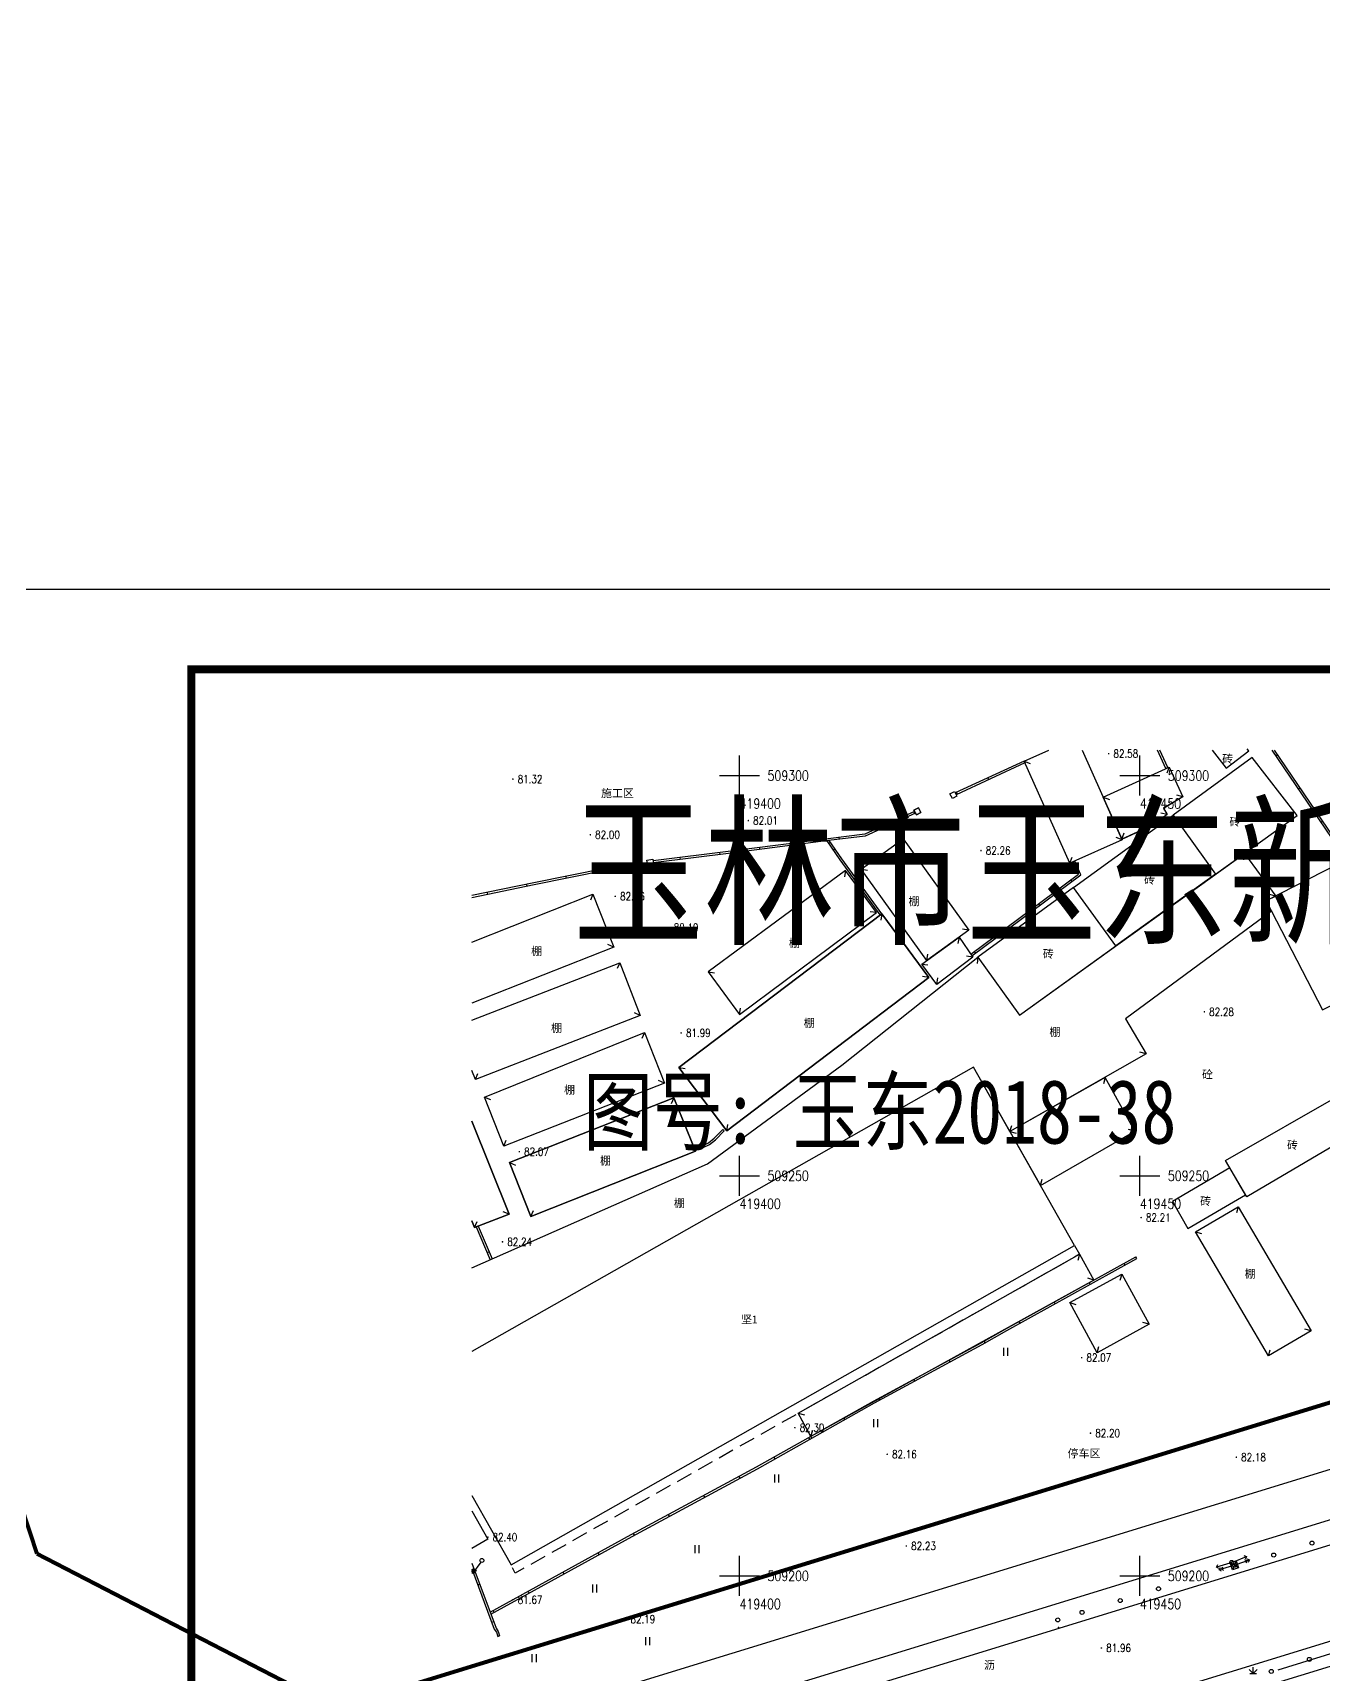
# Model space of a CAD drawing. Header units: millimetres. Extents: x 415847 to 420533, y 507593 to 509769.
# Drawn here: x 419311.7 to 419472.9, y 509187.7 to 509392.8 of the extents above; entities that cross this region are included whole.
import ezdxf
from ezdxf.enums import TextEntityAlignment as Align

# ---------------------------------------------------------------- set-up
doc = ezdxf.new("R2010")
doc.units = ezdxf.units.MM
doc.linetypes.add('DASHDOT', pattern=[25.4, 12.7, -6.35, 0, -6.35])
doc.linetypes.add('X5', pattern=[3, 2, -1])
for name, color, linetype in [('GCD', 1, 'Continuous'), ('GXYZ', 2, 'Continuous'), ('JMD', 6, 'Continuous'), ('PUB_TITLE', 4, 'Continuous'), ('RD-中线', 1, 'DASHDOT'), ('RD-侧石线', 5, 'Continuous'), ('RD-红线', 7, 'Continuous'), ('RD-绿线', 3, 'Continuous'), ('TK', 7, 'Continuous'), ('Vegetation', 3, 'Continuous'), ('ZBTZ', 3, 'Continuous'), ('ZJ', 7, 'Continuous')]:
    doc.layers.add(name, color=color, linetype=linetype)
doc.styles.add('ht11k', font='simhei.ttf', dxfattribs={"height": 1})
doc.styles.add('HZ', font='rs.shx', dxfattribs={"width": 0.8, "bigfont": 'hztxt.shx'})

# ---------------------------------------------------------------- blocks, each defined once
blk = doc.blocks.new('gc170')
at = {"linetype": 'Continuous'}
blk.add_circle((0, 0), 0.5, dxfattribs=at)
blk = doc.blocks.new('gc013a')
at = {"linetype": 'Continuous'}
blk.add_line((0.5, 0), (4, 0), dxfattribs=at)
at = {"linetype": 'Continuous', "flags": 128}
for points in [[(2.88, 0.5), (3.38, 0), (2.88, -0.5)], [(3.5, 0.5), (4, 0), (3.5, -0.5)]]:
    blk.add_lwpolyline(points, dxfattribs=at)
blk = doc.blocks.new('gc013b')
at = {"linetype": 'Continuous'}
blk.add_line((0.5, 0), (4, 0), dxfattribs=at)
at = {"linetype": 'Continuous', "flags": 128}
blk.add_lwpolyline([(3.5, 0.5), (4, 0), (3.5, -0.5)], dxfattribs=at)
blk = doc.blocks.new('gc124')
for p, q in [((-1, 1), (0, 0)), ((-0.8, 0), (0.8, 0)), ((0, 0), (0, 1.6)), ((0, 0), (1, 1))]:
    blk.add_line(p, q)
blk = doc.blocks.new('gc121')
for p, q in [((-0.5, -1), (-0.5, 1)), ((0.5, -1), (0.5, 1))]:
    blk.add_line(p, q)
blk = doc.blocks.new('acfgw')
at = {"color": 4}
for p, q in [((0, -5), (0, 5)), ((-5, 0), (5, 0))]:
    blk.add_line(p, q, dxfattribs=at)
blk = doc.blocks.new('GC200')
at = {"linetype": 'Continuous', "const_width": 0.2, "flags": 128}
blk.add_lwpolyline([(-0.1, 0, 1), (0.1, 0, 1)], format="xyb", close=True, dxfattribs=at)

msp = doc.modelspace()

# ---------------------------------------------------------------- linework, layer by layer
at = {"elevation": 84.78}
msp.add_lwpolyline([(419422.081, 509295.094), (419422.657, 509295.385), (419422.353, 509295.988), (419421.776, 509295.697), (419422.081, 509295.094)], dxfattribs=at)
msp.add_point((419439.848, 509193.549, 82.946))
at = {"layer": 'GXYZ', "color": 252, "linetype": 'Continuous'}
for p, q in [((419462.311, 509201.012), (419461.287, 509201.686)), ((419462.039, 509201.913), (419461.559, 509200.785))]:
    msp.add_line(p, q, dxfattribs=at)
at = {"layer": 'GXYZ', "color": 252, "linetype": 'Continuous', "flags": 128}
msp.add_lwpolyline([(419462.039, 509201.913), (419462.311, 509201.012), (419461.559, 509200.785), (419461.287, 509201.686)], close=True, dxfattribs=at)
at = {"layer": 'JMD', "color": 252, "linetype": 'Continuous'}
for p, q in [((419463.56, 509303.14), (419463.413, 509303.342)), ((419466.969, 509302.457), (419467.176, 509302.598)), ((419435.544, 509301.812), (419435.649, 509301.585)), ((419435.544, 509301.812), (419436.291, 509301.526)), ((419453.472, 509300.996), (419453.244, 509300.892)), ((419453.639, 509301.073), (419453.363, 509300.322)), ((419431.004, 509299.718), (419431.109, 509299.491)), ((419469.777, 509298.32), (419469.984, 509298.46)), ((419427.09, 509297.912), (419427.195, 509297.685)), ((419445.422, 509297.296), (419446.188, 509297.001)), ((419455.367, 509297.344), (419454.602, 509297.579)), ((419421.759, 509295.489), (419421.863, 509295.261)), ((419453.408, 509295.149), (419452.624, 509295.309)), ((419417.208, 509293.418), (419417.312, 509293.19)), ((419447.763, 509292.047), (419448.024, 509292.846)), ((419472.585, 509294.183), (419472.792, 509294.323)), ((419397.512, 509290.377), (419397.543, 509290.128)), ((419402.472, 509291.009), (419402.504, 509290.761)), ((419407.431, 509291.652), (419407.463, 509291.404)), ((419411.354, 509291.67, 84.529), (419411.149, 509291.526, 84.529)), ((419411.924, 509290.855, 84.529), (419411.719, 509290.712, 84.529)), ((419412.39, 509292.29), (419412.421, 509292.042)), ((419420.44, 509292.105), (419420.311, 509291.316)), ((419447.795, 509291.974), (419447.048, 509292.261)), ((419463.051, 509290.278), (419462.926, 509289.487)), ((419383.18, 509288.381), (419383.229, 509288.136)), ((419389.189, 509289.36), (419389.219, 509289.112)), ((419392.549, 509289.77), (419392.58, 509289.522)), ((419415.175, 509288.32), (419415.964, 509288.191)), ((419441.236, 509289.049), (419441.522, 509289.796)), ((419441.866, 509289.296), (419441.638, 509289.194)), ((419373.376, 509286.413), (419373.426, 509286.169)), ((419378.277, 509287.4), (419378.326, 509287.155)), ((419413.243, 509288.151), (419413.123, 509287.361)), ((419414.837, 509286.792, 84.529), (419414.634, 509286.645, 84.529)), ((419441.522, 509286.785), (419441.372, 509286.986)), ((419368.479, 509285.4), (419368.53, 509285.155)), ((419381.679, 509285.178), (419381.36, 509284.444)), ((419466.971, 509284.949), (419466.192, 509285.132)), ((419417.121, 509282.881), (419416.33, 509283)), ((419417.77, 509282.742, 84.529), (419417.567, 509282.596, 84.529)), ((419417.77, 509282.742), (419417.655, 509281.951)), ((419437.509, 509283.801), (419437.36, 509284.002)), ((419466.436, 509283.074), (419465.657, 509283.256)), ((419428.636, 509280.704), (419427.847, 509280.833)), ((419433.497, 509280.818), (419433.348, 509281.018)), ((419384.281, 509278.58), (419383.547, 509278.899)), ((419427.414, 509279.825), (419427.275, 509279.038)), ((419429.485, 509277.834), (419429.336, 509278.035)), ((419385.041, 509276.626), (419384.719, 509275.894)), ((419422.75, 509276.433), (419423.498, 509276.365)), ((419423.371, 509276.919), (419423.5, 509277.709)), ((419429.137, 509277.33), (419428.348, 509277.457)), ((419429.772, 509277.301), (419429.662, 509276.508)), ((419396.061, 509275.501), (419396.851, 509275.381)), ((419423.64, 509274.775), (419422.849, 509274.889)), ((419424.635, 509273.924), (419424.746, 509274.716)), ((419387.601, 509270.043), (419386.869, 509270.365)), ((419399.997, 509270.153), (419400.116, 509270.945)), ((419388.11, 509267.903), (419387.795, 509267.168)), ((419450.787, 509265.238), (419450.014, 509265.443)), ((419366.998, 509262.032), (419367.32, 509262.764)), ((419390.612, 509261.577), (419389.879, 509261.897)), ((419392.414, 509263.52), (419393.207, 509263.411)), ((419445.655, 509262.267), (419445.438, 509261.497)), ((419368.143, 509259.831), (419368.878, 509259.514)), ((419391.773, 509259.737), (419391.458, 509259.002)), ((419398.091, 509255.625), (419397.912, 509255.8)), ((419398.414, 509255.619), (419398.523, 509256.411)), ((419433.775, 509255.534), (419433.987, 509256.306)), ((419433.775, 509255.534), (419434.546, 509255.321)), ((419449.36, 509255.592), (419448.589, 509255.806)), ((419370.536, 509253.72), (419370.856, 509254.453)), ((419394.482, 509253.065), (419393.746, 509253.379)), ((419394.439, 509253.172), (419394.358, 509253.408)), ((419371.279, 509251.645), (419372.013, 509251.327)), ((419437.588, 509248.805), (419437.799, 509249.577)), ((419371.206, 509245.187), (419370.474, 509245.509)), ((419373.94, 509244.928), (419374.258, 509245.662)), ((419462.256, 509246.132), (419462.055, 509245.357)), ((419366.895, 509243.548), (419367.215, 509244.281)), ((419367.103, 509243.627), (419367.333, 509243.725)), ((419456.94, 509243.004), (419457.714, 509242.803)), ((419368.472, 509240.415), (419368.702, 509240.513)), ((419442.478, 509240.196), (419442.261, 509239.426)), ((419448.171, 509238.865), (419448.05, 509239.083)), ((419449.609, 509239.662), (419449.488, 509239.881)), ((419444.26, 509236.982), (419443.491, 509237.203)), ((419447.726, 509237.705), (419447.502, 509236.937)), ((419443.798, 509236.44), (419443.677, 509236.659)), ((419439.425, 509234.016), (419439.304, 509234.235)), ((419441.241, 509234.15), (419442.009, 509233.926)), ((419435.053, 509231.592), (419434.931, 509231.81)), ((419451.151, 509231.458), (419450.383, 509231.682)), ((419471.381, 509230.627), (419470.607, 509230.828)), ((419430.688, 509229.153), (419430.565, 509229.37)), ((419426.296, 509226.762), (419426.177, 509226.981)), ((419444.666, 509227.902), (419444.89, 509228.67)), ((419466.066, 509227.499), (419466.267, 509228.273)), ((419421.902, 509224.377), (419421.783, 509224.596)), ((419417.507, 509221.992), (419417.388, 509222.211)), ((419407.338, 509220.336), (419408.107, 509220.116)), ((419413.146, 509219.547), (419413.023, 509219.765)), ((419408.79, 509217.092), (419408.667, 509217.31)), ((419408.913, 509217.448), (419409.136, 509218.216)), ((419404.434, 509214.637), (419404.312, 509214.855)), ((419400.056, 509212.222), (419399.938, 509212.442)), ((419395.656, 509209.848), (419395.537, 509210.068)), ((419391.255, 509207.474), (419391.137, 509207.694)), ((419386.855, 509205.1), (419386.736, 509205.32)), ((419382.474, 509202.69), (419382.353, 509202.909)), ((419378.094, 509200.278), (419377.974, 509200.497)), ((419367.303, 509198.9), (419367.538, 509198.987)), ((419373.715, 509197.866), (419373.594, 509198.085)), ((419369.043, 509194.212), (419369.278, 509194.299)), ((419369.335, 509195.454), (419369.214, 509195.673)), ((419369.434, 509193.755, 81.958), (419369.434, 509193.755, 81.958)), ((419369.784, 509192.434), (419370.023, 509192.509))]:
    msp.add_line(p, q, dxfattribs=at)
at = {"layer": 'JMD', "color": 252, "linetype": 'Continuous', "flags": 128}
for points in [[(419442.794, 509303.188), (419447.795, 509291.974), (419441.236, 509289.049), (419435.544, 509301.812), (419438.629, 509303.188)], [(419389.264, 509288.89), (419388.521, 509288.76), (419388.401, 509289.453), (419389.144, 509289.582), (419389.264, 509288.89)], [(419368.843, 509195.469), (419386.464, 509205.174), (419402.126, 509213.623), (419416.733, 509221.856), (419430.167, 509229.147), (419433.27, 509230.889), (419449.488, 509239.881)], [(419368.931, 509195.232), (419386.584, 509204.954), (419402.247, 509213.404), (419416.854, 509221.637), (419430.288, 509228.928), (419433.392, 509230.671), (419449.609, 509239.662)]]:
    msp.add_lwpolyline(points, dxfattribs=at)
at = {"layer": 'JMD', "color": 252}
for points, elevation in [([(419442.794, 509303.188), (419447.795, 509291.974), (419441.235, 509289.05), (419435.544, 509301.812), (419438.629, 509303.188)], 84.68), ([(419459.037, 509303.188), (419460.776, 509300.917), (419463.599, 509303.086), (419463.524, 509303.188)], 85.199), ([(419445.422, 509297.296), (419453.639, 509301.073), (419455.367, 509297.344), (419452.93, 509295.947), (419453.408, 509295.149)], 85.232), ([(419447.973, 509292.141), (419451.563, 509293.805)], 84.771), ([(419366.563, 509279.213), (419381.679, 509285.178), (419384.281, 509278.58)], 87.887), ([(419423.655, 509274.786), (419398.411, 509255.616), (419392.414, 509263.52), (419417.77, 509282.742), (419423.64, 509274.775)], 84.529), ([(419384.281, 509278.58), (419366.563, 509271.589)], 87.887), ([(419366.563, 509269.441), (419385.041, 509276.626), (419387.601, 509270.043)], 87.828), ([(419387.601, 509270.043), (419366.998, 509262.032), (419366.563, 509263.151)], 87.828), ([(419429.219, 509263.573), (419366.563, 509228.064)], 88.799), ([(419366.563, 509210.052), (419371.468, 509201.397), (419441.85, 509241.285), (419429.219, 509263.573)], 88.799), ([(419394.482, 509253.065), (419373.94, 509244.928), (419371.279, 509251.645), (419391.773, 509259.737), (419394.482, 509253.065)], 87.898), ([(419371.206, 509245.187), (419366.563, 509256.813)], 85.617), ([(419366.563, 509244.368), (419366.895, 509243.548), (419371.206, 509245.187)], 85.617), ([(419451.15, 509231.457), (419444.666, 509227.902), (419441.241, 509234.15), (419447.726, 509237.705), (419451.15, 509231.457)], 84.859), ([(419409.032, 509217.229), (419407.338, 509220.336)], 84.22), ([(419366.563, 509208.131), (419368.563, 509204.602), (419366.563, 509203.439)], 85.336)]:
    msp.add_lwpolyline(points, dxfattribs=dict(at, elevation=elevation))
at = {"layer": 'JMD', "color": 252, "linetype": 'Continuous', "flags": 128}
for points, elevation in [([(419453.244, 509300.892), (419452.199, 509303.188)], 84.512), ([(419453.472, 509300.996), (419452.474, 509303.188)], 84.512), ([(419463.56, 509303.14), (419463.626, 509303.188)], 85.199), ([(419466.474, 509303.188), (419478.297, 509285.765), (419481.243, 509277.402), (419483.558, 509270.834)], 85.199), ([(419466.776, 509303.188), (419478.522, 509285.879), (419481.479, 509277.485), (419483.794, 509270.917)], 85.199), ([(419435.544, 509301.812), (419426.94, 509297.844)], 84.68), ([(419435.649, 509301.585), (419427.049, 509297.618)], 84.68), ([(419421.858, 509295.534), (419415.629, 509292.699), (419411.072, 509292.124), (419398.924, 509290.549), (419389.189, 509289.36)], 84.704), ([(419421.971, 509295.311), (419415.698, 509292.456), (419411.104, 509291.876), (419398.955, 509290.301), (419389.219, 509289.112)], 84.704), ([(419366.563, 509238.5), (419395.983, 509251.515), (419412.778, 509263.807), (419429.772, 509277.301), (419434.958, 509270.086), (419463.051, 509290.278), (419466.971, 509284.949), (419465.785, 509284.338), (419466.436, 509283.074), (419448.208, 509269.61), (419450.787, 509265.238), (419433.775, 509255.534), (419429.219, 509263.573), (419366.563, 509228.064)], 86.154), ([(419417.567, 509282.596), (419412.584, 509289.476), (419410.921, 509291.852)], 169.092), ([(419417.77, 509282.742), (419412.788, 509289.621), (419411.201, 509291.888)], 169.092), ([(419383.18, 509288.381), (419374.292, 509286.603), (419366.563, 509285.003)], 84.711), ([(419384.01, 509288.007), (419383.267, 509287.877), (419383.147, 509288.57), (419383.89, 509288.7), (419384.01, 509288.007)], 0.079), ([(419428.883, 509277.698), (419442.314, 509287.686), (419441.638, 509289.194)], 84.608), ([(419429.025, 509277.492), (419442.624, 509287.605), (419441.866, 509289.296)], 84.608), ([(419383.229, 509288.136), (419374.342, 509286.358), (419366.563, 509284.748)], 84.711), ([(419366.563, 509279.213), (419381.679, 509285.178), (419384.281, 509278.58), (419366.563, 509271.589)], 87.887), ([(419366.563, 509269.441), (419385.041, 509276.626), (419387.601, 509270.043), (419366.998, 509262.032), (419366.563, 509263.151)], 87.828), ([(419477.938, 509255.963), (419463.351, 509247.367), (419460.681, 509251.926), (419475.399, 509260.333), (419477.938, 509255.963)], 84.986), ([(419366.563, 509256.813), (419371.206, 509245.187), (419366.895, 509243.548), (419366.563, 509244.368)], 85.617), ([(419394.358, 509253.408), (419395.256, 509253.716), (419396.106, 509254.136), (419396.823, 509254.684), (419397.912, 509255.8)], 84.405), ([(419394.439, 509253.172), (419395.352, 509253.485), (419396.238, 509253.923), (419396.989, 509254.496), (419398.091, 509255.625)], 84.405), ([(419367.103, 509243.627), (419368.856, 509239.514)], 85.356), ([(419367.333, 509243.725), (419369.085, 509239.615)], 85.356), ([(419366.563, 509201.613), (419369.58, 509193.484), (419369.848, 509193.069), (419370.023, 509192.509)], 85.516), ([(419366.563, 509200.895), (419369.355, 509193.372), (419369.619, 509192.962), (419369.784, 509192.434)], 85.516)]:
    msp.add_lwpolyline(points, dxfattribs=dict(at, elevation=elevation))
for points, elevation in [([(419445.422, 509297.296), (419453.639, 509301.073), (419455.367, 509297.344), (419452.958, 509295.901), (419453.408, 509295.149), (419451.563, 509293.805), (419447.763, 509292.047)], 85.232), ([(419454.155, 509295.075), (419459.459, 509287.696), (419469.625, 509295.003), (419464.038, 509302.281)], 86.154), ([(419426.274, 509297.728), (419426.851, 509298.019), (419427.156, 509297.416), (419426.579, 509297.125)], 84.59), ([(419454.155, 509295.075), (419459.459, 509287.696), (419447.011, 509278.749), (419441.718, 509286.009)], 86.154), ([(419415.175, 509288.32), (419420.44, 509292.105), (419428.636, 509280.704), (419423.371, 509276.919)], 88.079), ([(419396.061, 509275.501), (419399.997, 509270.153), (419417.121, 509282.881), (419413.243, 509288.151)], 87.663), ([(419441.718, 509286.009), (419429.772, 509277.301), (419434.958, 509270.086), (419447.011, 509278.749)], 86.154), ([(419392.414, 509263.52), (419398.414, 509255.619), (419423.64, 509274.775), (419417.77, 509282.742)], 84.529), ([(419388.11, 509267.903), (419390.612, 509261.577), (419370.536, 509253.72), (419368.143, 509259.831)], 87.855), ([(419437.588, 509248.805), (419449.36, 509255.592), (419445.655, 509262.267), (419433.775, 509255.534)], 87.098), ([(419371.279, 509251.645), (419373.94, 509244.928), (419394.482, 509253.065), (419391.773, 509259.737)], 87.898), ([(419461.225, 509250.996), (419454.06, 509246.795), (419456.007, 509243.437), (419463.189, 509247.644)], 85.322), ([(419462.256, 509246.132), (419471.381, 509230.627), (419466.066, 509227.499), (419456.94, 509243.004)], 86.212), ([(419442.478, 509240.196), (419444.26, 509236.982), (419408.913, 509217.448), (419407.338, 509220.336)], 86.669), ([(419447.726, 509237.705), (419451.151, 509231.458), (419444.666, 509227.902), (419441.241, 509234.15)], 84.859)]:
    msp.add_lwpolyline(points, close=True, dxfattribs=dict(at, elevation=elevation))
for points in [[(419421.776, 509295.697), (419422.353, 509295.988), (419422.658, 509295.385), (419422.081, 509295.094)], [(419427.414, 509279.825), (419429.137, 509277.33), (419424.635, 509273.924), (419422.75, 509276.433)]]:
    msp.add_lwpolyline(points, close=True, dxfattribs=at)
at = {"layer": 'JMD', "color": 252}
for points, elevation in [([(419420.44, 509292.105), (419428.636, 509280.704), (419423.371, 509276.919), (419415.175, 509288.32)], 88.079), ([(419465.785, 509284.338), (419472.803, 509270.72), (419481.962, 509275.363), (419481.962, 509275.363), (419474.639, 509288.901)], 86.347), ([(419413.243, 509288.151), (419396.061, 509275.501), (419399.997, 509270.153), (419417.121, 509282.881)], 87.663), ([(419390.612, 509261.577), (419370.536, 509253.72), (419368.143, 509259.831), (419388.11, 509267.903)], 87.855), ([(419462.256, 509246.132), (419471.381, 509230.627), (419466.066, 509227.499), (419456.94, 509243.004)], 86.212)]:
    msp.add_lwpolyline(points, close=True, dxfattribs=dict(at, elevation=elevation))
at = {"layer": 'JMD', "color": 252, "linetype": 'X5', "elevation": 86.669, "flags": 128}
msp.add_lwpolyline([(419441.85, 509241.285), (419442.478, 509240.196), (419371.974, 509200.348), (419371.468, 509201.397), (419371.468, 509201.397)], dxfattribs=at)
at = {"layer": 'PUB_TITLE', "color": 4}
msp.add_lwpolyline([(419306.529, 508903.276), (419900.529, 508903.276), (419900.529, 509323.276), (419306.529, 509323.276)], close=True, dxfattribs=at)
at = {"layer": 'PUB_TITLE', "color": 4, "const_width": 1}
msp.add_lwpolyline([(419331.529, 508913.276), (419890.529, 508913.276), (419890.529, 509313.276), (419331.529, 509313.276)], close=True, dxfattribs=at)
at = {"layer": 'RD-中线'}
msp.add_lwpolyline([(419077.291, 509068.364), (419486.783, 509194.297, 0.0810182), (419685.839, 509292.929)], format="xyb", dxfattribs=at)
at = {"layer": 'RD-侧石线'}
msp.add_lwpolyline([(419338.289, 509171.647), (419480.316, 509215.325, 0.0487853), (419600.304, 509265.469, 0.0487853)], format="xyb", dxfattribs=at)
at = {"layer": 'RD-红线', "ltscale": 0.001, "const_width": 0.5, "flags": 128}
for points in [[(419236.065, 509434.247), (419312.241, 509202.778)], [(419349.556, 509183.481), (419477.964, 509222.971)]]:
    msp.add_lwpolyline(points, dxfattribs=at)
msp.add_lwpolyline([(419312.241, 509202.778), (419349.556, 509183.481, 0.4084905)], format="xyb", dxfattribs=at)
at = {"layer": 'RD-绿线'}
for points in [[(419348.607, 509153.372), (419486.342, 509195.731, 0.0810182), (419684.965, 509294.148)], [(419349.55, 509150.524), (419487.223, 509192.863, 0.0810182), (419686.712, 509291.709)], [(419344.047, 509167.14), (419482.079, 509209.59, 0.043972), (419591.683, 509254.162)], [(419344.991, 509164.292), (419482.961, 509206.723, 0.043795), (419592.627, 509251.275)]]:
    msp.add_lwpolyline(points, format="xyb", dxfattribs=at)

# ---------------------------------------------------------------- block references
at = {"layer": 'GCD', "color": 252, "linetype": 'Continuous'}
ref = msp.add_blockref('GC200', (419446.101, 509302.748, 82.58), dxfattribs=dict(at, xscale=0.5, yscale=0.5, zscale=0.5))
ref.add_attrib('height', '82.58', dxfattribs={"linetype": 'Continuous', "height": 1, "style": 'HZ', "width": 0.8}).set_placement((419446.701, 509302.748, 82.58), align=Align.MIDDLE_LEFT)
ref = msp.add_blockref('GC200', (419371.686, 509299.564, 81.32), dxfattribs=dict(at, xscale=0.5, yscale=0.5, zscale=0.5))
ref.add_attrib('height', '81.32', dxfattribs={"linetype": 'Continuous', "height": 1, "style": 'HZ', "width": 0.8}).set_placement((419372.286, 509299.564, 81.32), align=Align.MIDDLE_LEFT)
ref = msp.add_blockref('GC200', (419401.094, 509294.387, 82.01), dxfattribs=dict(at, xscale=0.5, yscale=0.5, zscale=0.5))
ref.add_attrib('height', '82.01', dxfattribs={"linetype": 'Continuous', "height": 1, "style": 'HZ', "width": 0.8}).set_placement((419401.694, 509294.387, 82.01), align=Align.MIDDLE_LEFT)
ref = msp.add_blockref('GC200', (419381.362, 509292.615, 82), dxfattribs=dict(at, xscale=0.5, yscale=0.5, zscale=0.5))
ref.add_attrib('height', '82.00', dxfattribs={"linetype": 'Continuous', "height": 1, "style": 'HZ', "width": 0.8}).set_placement((419381.962, 509292.615, 82), align=Align.MIDDLE_LEFT)
ref = msp.add_blockref('GC200', (419430.158, 509290.634, 82.26), dxfattribs=dict(at, xscale=0.5, yscale=0.5, zscale=0.5))
ref.add_attrib('height', '82.26', dxfattribs={"linetype": 'Continuous', "height": 1, "style": 'HZ', "width": 0.8}).set_placement((419430.758, 509290.634, 82.26), align=Align.MIDDLE_LEFT)
ref = msp.add_blockref('GC200', (419384.472, 509284.922, 82.16), dxfattribs=dict(at, xscale=0.5, yscale=0.5, zscale=0.5))
ref.add_attrib('height', '82.16', dxfattribs={"linetype": 'Continuous', "height": 1, "style": 'HZ', "width": 0.8}).set_placement((419385.072, 509284.922, 82.16), align=Align.MIDDLE_LEFT)
ref = msp.add_blockref('GC200', (419391.181, 509281.012, 80.19), dxfattribs=dict(at, xscale=0.5, yscale=0.5, zscale=0.5))
ref.add_attrib('height', '80.19', dxfattribs={"linetype": 'Continuous', "height": 1, "style": 'HZ', "width": 0.8}).set_placement((419391.781, 509281.012, 80.19), align=Align.MIDDLE_LEFT)
ref = msp.add_blockref('GC200', (419458.054, 509270.491, 82.28), dxfattribs=dict(at, xscale=0.5, yscale=0.5, zscale=0.5))
ref.add_attrib('height', '82.28', dxfattribs={"linetype": 'Continuous', "height": 1, "style": 'HZ', "width": 0.8}).set_placement((419458.654, 509270.491, 82.28), align=Align.MIDDLE_LEFT)
ref = msp.add_blockref('GC200', (419392.703, 509267.851, 81.99), dxfattribs=dict(at, xscale=0.5, yscale=0.5, zscale=0.5))
ref.add_attrib('height', '81.99', dxfattribs={"linetype": 'Continuous', "height": 1, "style": 'HZ', "width": 0.8}).set_placement((419393.303, 509267.851, 81.99), align=Align.MIDDLE_LEFT)
ref = msp.add_blockref('GC200', (419372.489, 509253.012, 82.07), dxfattribs=dict(at, xscale=0.5, yscale=0.5, zscale=0.5))
ref.add_attrib('height', '82.07', dxfattribs={"linetype": 'Continuous', "height": 1, "style": 'HZ', "width": 0.8}).set_placement((419373.089, 509253.012, 82.07), align=Align.MIDDLE_LEFT)
ref = msp.add_blockref('GC200', (419450.156, 509244.78, 82.21), dxfattribs=dict(at, xscale=0.5, yscale=0.5, zscale=0.5))
ref.add_attrib('height', '82.21', dxfattribs={"linetype": 'Continuous', "height": 1, "style": 'HZ', "width": 0.8}).set_placement((419450.756, 509244.78, 82.21), align=Align.MIDDLE_LEFT)
ref = msp.add_blockref('GC200', (419370.384, 509241.755, 82.241), dxfattribs=dict(at, xscale=0.5, yscale=0.5, zscale=0.5))
ref.add_attrib('height', '82.24', dxfattribs={"linetype": 'Continuous', "height": 1, "style": 'HZ', "width": 0.8}).set_placement((419370.984, 509241.755, 82.241), align=Align.MIDDLE_LEFT)
ref = msp.add_blockref('GC200', (419442.731, 509227.282, 82.07), dxfattribs=dict(at, xscale=0.5, yscale=0.5, zscale=0.5))
ref.add_attrib('height', '82.07', dxfattribs={"linetype": 'Continuous', "height": 1, "style": 'HZ', "width": 0.8}).set_placement((419443.331, 509227.282, 82.07), align=Align.MIDDLE_LEFT)
ref = msp.add_blockref('GC200', (419406.907, 509218.529, 82.3), dxfattribs=dict(at, xscale=0.5, yscale=0.5, zscale=0.5))
ref.add_attrib('height', '82.30', dxfattribs={"linetype": 'Continuous', "height": 1, "style": 'HZ', "width": 0.8}).set_placement((419407.507, 509218.529, 82.3), align=Align.MIDDLE_LEFT)
ref = msp.add_blockref('GC200', (419443.829, 509217.845, 82.2), dxfattribs=dict(at, xscale=0.5, yscale=0.5, zscale=0.5))
ref.add_attrib('height', '82.20', dxfattribs={"linetype": 'Continuous', "height": 1, "style": 'HZ', "width": 0.8}).set_placement((419444.429, 509217.845, 82.2), align=Align.MIDDLE_LEFT)
ref = msp.add_blockref('GC200', (419418.442, 509215.21, 82.16), dxfattribs=dict(at, xscale=0.5, yscale=0.5, zscale=0.5))
ref.add_attrib('height', '82.16', dxfattribs={"linetype": 'Continuous', "height": 1, "style": 'HZ', "width": 0.8}).set_placement((419419.042, 509215.21, 82.16), align=Align.MIDDLE_LEFT)
ref = msp.add_blockref('GC200', (419462.05, 509214.834, 82.18), dxfattribs=dict(at, xscale=0.5, yscale=0.5, zscale=0.5))
ref.add_attrib('height', '82.18', dxfattribs={"linetype": 'Continuous', "height": 1, "style": 'HZ', "width": 0.8}).set_placement((419462.65, 509214.834, 82.18), align=Align.MIDDLE_LEFT)
ref = msp.add_blockref('GC200', (419368.548, 509204.849, 82.398), dxfattribs=dict(at, xscale=0.5, yscale=0.5, zscale=0.5))
ref.add_attrib('height', '82.40', dxfattribs={"linetype": 'Continuous', "height": 1, "style": 'HZ', "width": 0.8}).set_placement((419369.148, 509204.849, 82.398), align=Align.MIDDLE_LEFT)
ref = msp.add_blockref('GC200', (419420.831, 509203.747, 82.23), dxfattribs=dict(at, xscale=0.5, yscale=0.5, zscale=0.5))
ref.add_attrib('height', '82.23', dxfattribs={"linetype": 'Continuous', "height": 1, "style": 'HZ', "width": 0.8}).set_placement((419421.431, 509203.747, 82.23), align=Align.MIDDLE_LEFT)
ref = msp.add_blockref('GC200', (419371.685, 509197.034, 81.669), dxfattribs=dict(at, xscale=0.5, yscale=0.5, zscale=0.5))
ref.add_attrib('height', '81.67', dxfattribs={"linetype": 'Continuous', "height": 1, "style": 'HZ', "width": 0.8}).set_placement((419372.285, 509197.034, 81.669), align=Align.MIDDLE_LEFT)
ref = msp.add_blockref('GC200', (419385.777, 509194.606, 82.19), dxfattribs=dict(at, xscale=0.5, yscale=0.5, zscale=0.5))
ref.add_attrib('height', '82.19', dxfattribs={"linetype": 'Continuous', "height": 1, "style": 'HZ', "width": 0.8}).set_placement((419386.377, 509194.606, 82.19), align=Align.MIDDLE_LEFT)
ref = msp.add_blockref('GC200', (419445.197, 509191.006, 81.96), dxfattribs=dict(at, xscale=0.5, yscale=0.5, zscale=0.5))
ref.add_attrib('height', '81.96', dxfattribs={"linetype": 'Continuous', "height": 1, "style": 'HZ', "width": 0.8}).set_placement((419445.797, 509191.006, 81.96), align=Align.MIDDLE_LEFT)
at = {"layer": 'GXYZ', "color": 252, "linetype": 'Continuous', "xscale": 0.5, "yscale": 0.5, "zscale": 0.5}
msp.add_blockref('gc170', (419367.814, 509201.94, 82.278), dxfattribs=at)
at = {"layer": 'GXYZ', "color": 252, "linetype": 'Continuous', "xscale": 0.5, "yscale": 0.5}
for name, p, rotation in [('gc013b', (419461.468, 509201.688), 21.4938220199796), ('gc013a', (419461.799, 509201.349), 18.98960482433791), ('gc013b', (419461.468, 509201.688), 196.413626675063), ('gc013a', (419461.799, 509201.349), 197.2252658166419)]:
    msp.add_blockref(name, p, dxfattribs=dict(at, rotation=rotation))
at = {"layer": 'GXYZ', "color": 252, "linetype": 'Continuous', "xscale": 0.5, "yscale": 0.5, "zscale": 0.5, "rotation": 234.1526200047837}
msp.add_blockref('gc013a', (419367.814, 509201.94, 82.278), dxfattribs=at)
at = {"layer": 'GXYZ', "color": 252, "linetype": 'Continuous', "xscale": 0.5, "yscale": 0.5}
for p in [(419461.468, 509201.688), (419461.799, 509201.349)]:
    msp.add_blockref('gc170', p, dxfattribs=at)
at = {"layer": 'TK', "color": 252, "linetype": 'Continuous', "xscale": 0.5, "yscale": 0.5}
for p in [(419400, 509300), (419450, 509300), (419400, 509250), (419450, 509250), (419400, 509200), (419450, 509200)]:
    msp.add_blockref('acfgw', p, dxfattribs=at)
at = {"layer": 'ZBTZ', "color": 252, "linetype": 'Continuous', "xscale": 0.5, "yscale": 0.5, "zscale": 0.5}
for name, p in [('gc121', (419433.252, 509228.012)), ('gc121', (419417.013, 509219.088)), ('gc121', (419404.669, 509212.177)), ('gc121', (419394.686, 509203.35)), ('gc121', (419381.9, 509198.441)), ('gc121', (419388.542, 509191.867)), ('gc121', (419374.363, 509189.714)), ('gc124', (419464.152, 509187.818))]:
    msp.add_blockref(name, p, dxfattribs=at)
at = {"layer": 'ZBTZ', "color": 252, "linetype": 'Continuous', "xscale": 0.5, "yscale": 0.5}
for p, rotation in [((419471.492, 509204.11), 197.816965007478), ((419466.719, 509202.621), 196.3471675393788), ((419452.326, 509198.399), 196.3471675393788), ((419447.546, 509196.93), 197.2252658166344), ((419439.745, 509194.511), 197.2252658166344), ((419442.771, 509195.449), 197.2252658166344), ((419471.175, 509189.586), 17.58051161836087), ((419466.409, 509188.075), 17.58051161836087)]:
    msp.add_blockref('gc170', p, dxfattribs=dict(at, rotation=rotation))

# ---------------------------------------------------------------- texts
at = {"layer": 'TK', "color": 252, "linetype": 'Continuous', "style": 'HZ', "width": 0.8}
for s, p in [('509300', (419403.5, 509299.375)), ('509300', (419453.5, 509299.375)), ('419400', (419400, 509295.875)), ('419450', (419450, 509295.875)), ('509250', (419403.5, 509249.375)), ('509250', (419453.5, 509249.375)), ('419400', (419400, 509245.875)), ('419450', (419450, 509245.875)), ('509200', (419403.5, 509199.375)), ('509200', (419453.5, 509199.375)), ('419400', (419400, 509195.875)), ('419450', (419450, 509195.875))]:
    msp.add_text(s, height=1.25, dxfattribs=at).set_placement(p)
at = {"layer": 'Vegetation', "color": 0, "style": 'ht11k', "width": 0.8}
msp.add_text('图号: 玉东2018-38', height=8, dxfattribs=at).set_placement((419417.511, 509258.205, 322.584), align=Align.MIDDLE)
at = {"layer": 'ZJ', "color": 252, "linetype": 'Continuous', "style": 'ht11k'}
for s, p in [('砖', (419460.968, 509302.117)), ('施工区', (419384.747, 509297.835)), ('砖', (419461.869, 509294.259)), ('砖', (419451.205, 509287.024)), ('棚', (419421.796, 509284.33)), ('棚', (419374.645, 509278.098)), ('棚', (419406.827, 509279.095)), ('砖', (419438.566, 509277.751)), ('棚', (419408.698, 509269.125)), ('棚', (419377.139, 509268.502)), ('棚', (419439.384, 509268.003)), ('砼', (419458.443, 509262.728)), ('棚', (419378.761, 509260.775)), ('砖', (419469.06, 509253.873)), ('棚', (419383.252, 509251.926)), ('棚', (419392.482, 509246.618)), ('砖', (419458.214, 509246.854)), ('棚', (419463.772, 509237.798)), ('坚1', (419401.219, 509232.086)), ('停车区', (419443.027, 509215.35)), ('沥', (419431.227, 509188.888))]:
    msp.add_text(s, height=1, dxfattribs=at).set_placement(p, align=Align.MIDDLE)
at = {"layer": 'ZJ', "linetype": 'Continuous', "style": 'ht11k', "width": 0.8}
msp.add_text('玉林市玉东新区好邦路北侧规划用地红线图', height=15, dxfattribs=at).set_placement((419379.166, 509280.448, 362.798))

doc.saveas('drawing.dxf')
